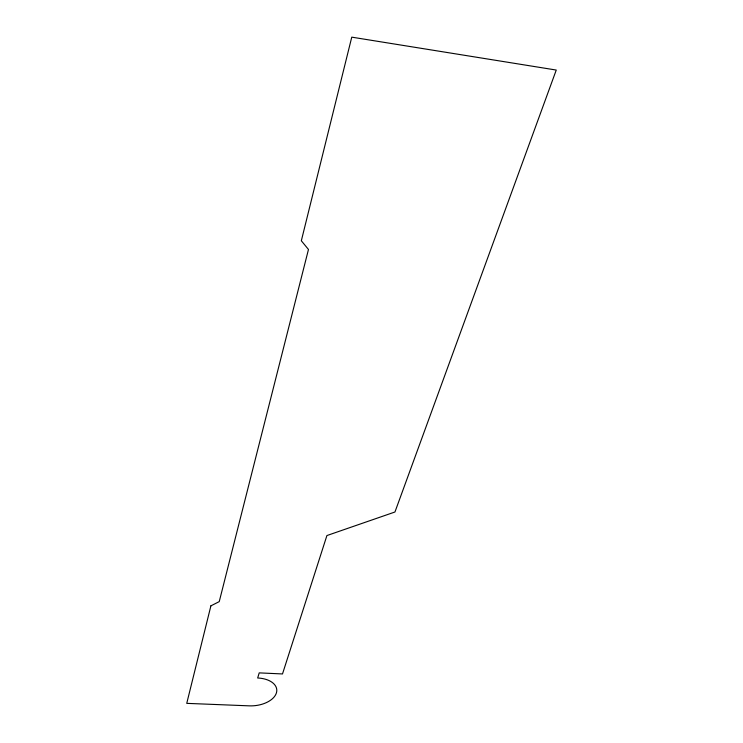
<?xml version="1.0" encoding="UTF-8"?>
<svg xmlns="http://www.w3.org/2000/svg" width="743" height="743" viewBox="0 0 743 743"><rect width="100%" height="100%" fill="white"/><g stroke="black" fill="none" stroke-linecap="round" stroke-linejoin="round"><path stroke-width="1.11" d="M210.901 605.842L186.744 703.361L249.332 705.85A23.47 13.829 -5.8 0 0 276.424 692.875A23.47 13.829 -5.8 0 0 257.672 677.997L259.214 672.879L282.498 673.947L326.911 535.554L394.951 512.001L556.256 70.056L351.764 37.15L301.333 240.769L308.475 249.472L219.241 601.626L210.901 605.842"/></g></svg>
